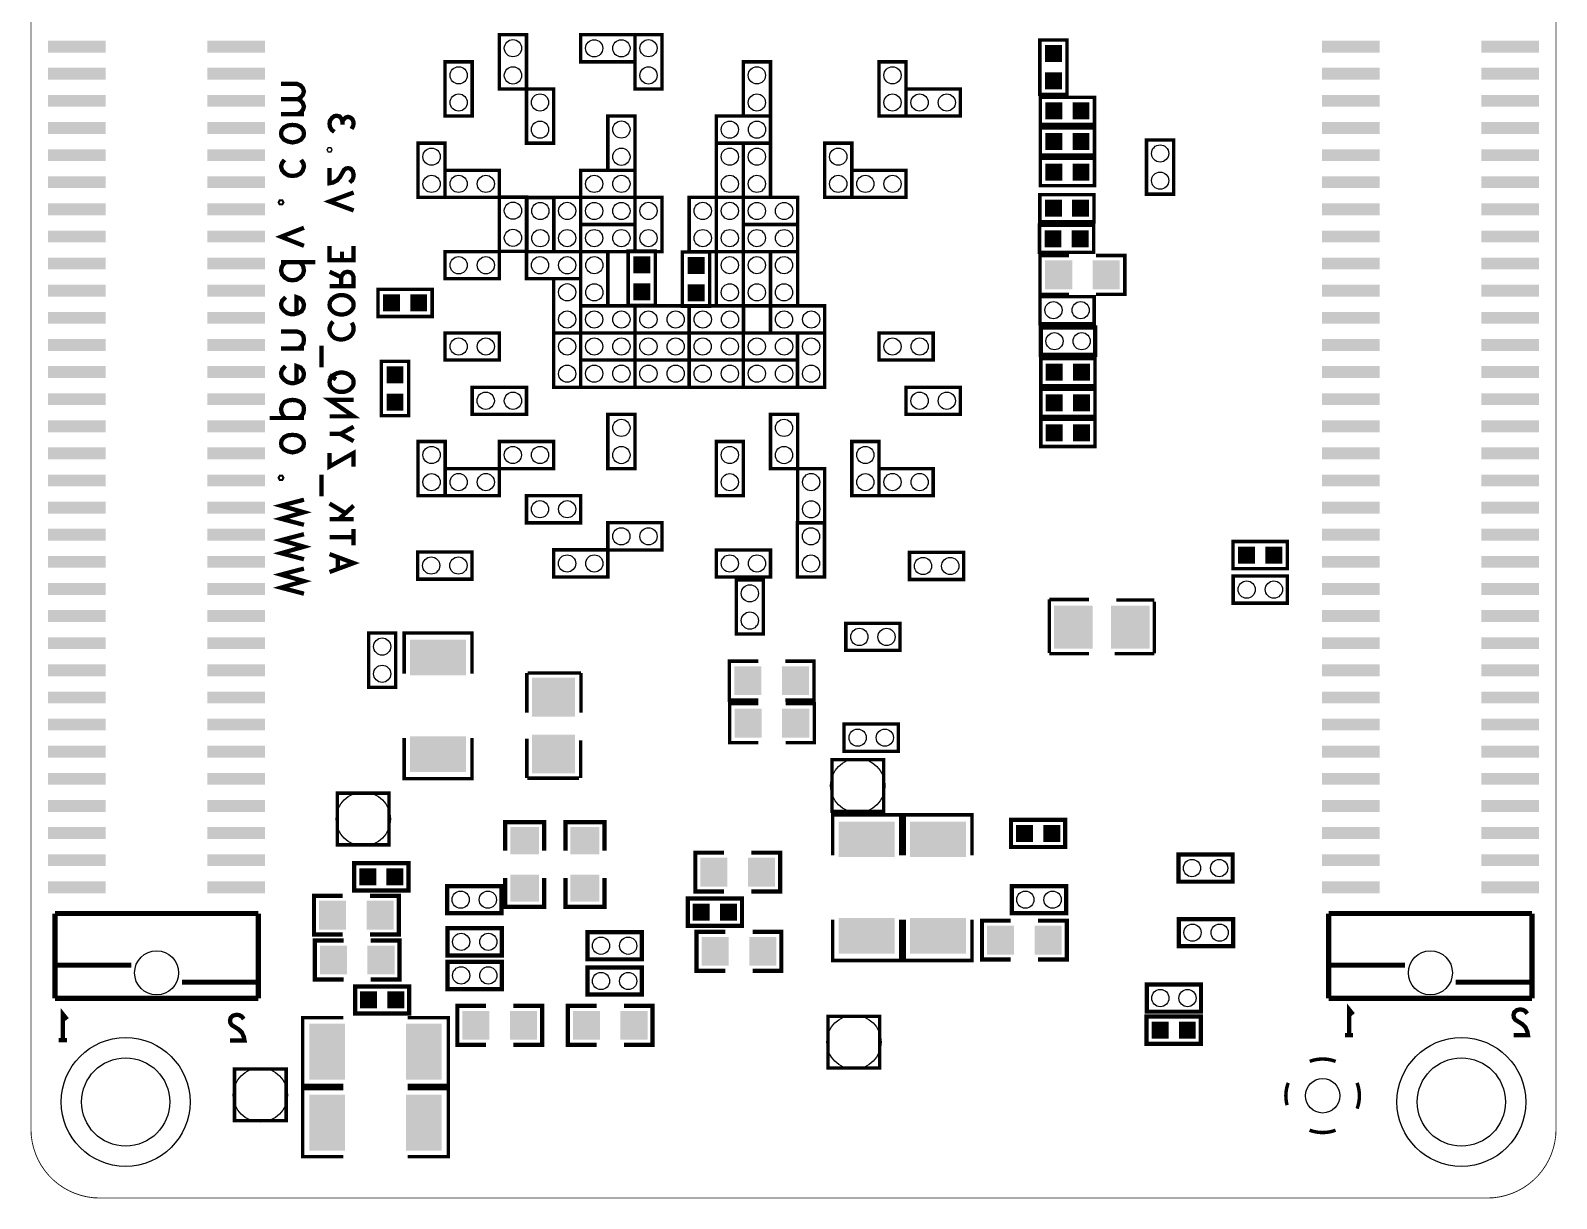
# Model space of a CAD drawing. Extents: x 0 to 1.77, y 0.1 to 2.36.
# Drawn here: x -0.001 to 1.772, y 0.098 to 1.455 of the extents above; entities that cross this region are included whole.
import ezdxf

# ---------------------------------------------------------------- set-up
doc = ezdxf.new("R2010")
doc.units = 0
doc.layers.get('0').update_dxf_attribs({"linetype": 'CONTINUOUS'})
doc.layers.add('ASSY_BOT_ART', color=6, linetype='CONTINUOUS')
doc.layers.add('ZYNQ_CORE_2V3_0', color=7, linetype='CONTINUOUS')

# ---------------------------------------------------------------- blocks, each defined once
blk = doc.blocks.new('ROUND_11')
blk.add_circle((0, 0), 0.0315)
blk = doc.blocks.new('ROUND_8')
blk.add_circle((0, 0), 0.0748)
blk = doc.blocks.new('ROUND_2')
blk.add_circle((0, 0), 0.01)
blk = doc.blocks.new('RECTANGLE_24')
blk.add_solid([(0.033465, 0.00689), (0.033465, -0.00689), (-0.033465, 0.00689), (-0.033465, -0.00689)])
blk = doc.blocks.new('SQUARE_9')
blk.add_solid([(0.00985, 0.00985), (0.00985, -0.00985), (-0.00985, 0.00985), (-0.00985, -0.00985)])
blk = doc.blocks.new('RECTANGLE_23')
blk.add_solid([(0.0225, 0.025), (0.0225, -0.025), (-0.0225, 0.025), (-0.0225, -0.025)])
blk = doc.blocks.new('ROUND_5')
blk.add_circle((0, 0), 0.0256)
blk = doc.blocks.new('RECTANGLE_12')
blk.add_solid([(0.025, 0.0225), (0.025, -0.0225), (-0.025, 0.0225), (-0.025, -0.0225)])
blk = doc.blocks.new('RECTANGLE_4')
blk.add_solid([(0.01575, 0.01675), (0.01575, -0.01675), (-0.01575, 0.01675), (-0.01575, -0.01675)])
blk = doc.blocks.new('RECTANGLE_16')
blk.add_solid([(0.01675, 0.01575), (0.01675, -0.01575), (-0.01675, 0.01575), (-0.01675, -0.01575)])
blk = doc.blocks.new('RECTANGLE_6')
blk.add_solid([(0.02065, 0.0325), (0.02065, -0.0325), (-0.02065, 0.0325), (-0.02065, -0.0325)])
blk = doc.blocks.new('ROUND_3')
blk.add_circle((0, 0), 0.02)
blk = doc.blocks.new('RECTANGLE_14')
blk.add_solid([(0.0325, 0.02065), (0.0325, -0.02065), (-0.0325, 0.02065), (-0.0325, -0.02065)])
blk = doc.blocks.new('ROUND_96')
blk.add_circle((0, 0), 0.0512)

msp = doc.modelspace()

# ---------------------------------------------------------------- linework, layer by layer
at = {"layer": 'ASSY_BOT_ART'}
for points, const_width in [([(1.77165, 0.17842), (1.77165, 2.2822)], 0.001), ([(0, 2.22), (0, 0.17842)], 0.001), ([(0.5756, 1.44974), (0.5756, 1.38674), (0.5441, 1.38674), (0.5441, 1.44974), (0.5756, 1.44974)], 0.004), ([(0.6386, 1.44974), (0.7016, 1.44974), (0.7016, 1.41824), (0.6386, 1.41824), (0.6386, 1.44974)], 0.004), ([(0.7016, 1.38674), (0.7016, 1.44974), (0.7331, 1.44974), (0.7331, 1.38674), (0.7016, 1.38674)], 0.004), ([(1.20359, 1.4435), (1.20359, 1.3805), (1.172, 1.3805), (1.172, 1.4435), (1.20359, 1.4435)], 0.004), ([(0.4811, 1.35524), (0.4811, 1.41824), (0.5126, 1.41824), (0.5126, 1.35524), (0.4811, 1.35524)], 0.004), ([(0.8276, 1.35524), (0.8276, 1.41824), (0.8591, 1.41824), (0.8591, 1.35524), (0.8276, 1.35524)], 0.004), ([(1.0166, 1.41824), (1.0166, 1.35524), (0.9851, 1.35524), (0.9851, 1.41824), (1.0166, 1.41824)], 0.004), ([(0.30983, 1.375), (0.31317, 1.37675), (0.31583, 1.37967), (0.31717, 1.38375), (0.31583, 1.38783), (0.31317, 1.39075), (0.30917, 1.3925), (0.2905, 1.3925)], 0.005), ([(0.5756, 1.32374), (0.5756, 1.38674), (0.6071, 1.38674), (0.6071, 1.32374), (0.5756, 1.32374)], 0.004), ([(1.0796, 1.35524), (1.0166, 1.35524), (1.0166, 1.38674), (1.0796, 1.38674), (1.0796, 1.35524)], 0.004), ([(0.30983, 1.3575), (0.31317, 1.35925), (0.31583, 1.36217), (0.31717, 1.36625), (0.31583, 1.37033), (0.31317, 1.37325), (0.30983, 1.375), (0.2905, 1.375)], 0.005), ([(1.2355, 1.34541), (1.1725, 1.34541), (1.1725, 1.377), (1.2355, 1.377), (1.2355, 1.34541)], 0.004), ([(0.2905, 1.3575), (0.31717, 1.3575)], 0.005), ([(0.2905, 1.335), (0.29117, 1.3315), (0.29383, 1.328), (0.2985, 1.32567), (0.30383, 1.3245), (0.30917, 1.32567), (0.31383, 1.328), (0.3165, 1.3315), (0.31717, 1.335), (0.3165, 1.3385), (0.31383, 1.342), (0.30917, 1.34433), (0.30383, 1.34492), (0.2985, 1.34433), (0.29383, 1.342), (0.29117, 1.3385), (0.2905, 1.335)], 0.005), ([(0.35247, 1.33683), (0.3492, 1.33933), (0.34734, 1.34267), (0.34687, 1.34642), (0.34734, 1.34975), (0.34967, 1.35308), (0.35247, 1.35517), (0.35527, 1.35558), (0.35854, 1.35475), (0.36087, 1.35183), (0.3618, 1.34892), (0.3618, 1.34517)], 0.005), ([(0.3618, 1.34892), (0.3632, 1.35142), (0.36554, 1.3535), (0.36834, 1.35433), (0.37114, 1.3535), (0.37347, 1.35142), (0.37487, 1.34767), (0.3744, 1.34392), (0.37254, 1.34017)], 0.005), ([(0.6701, 1.29224), (0.6701, 1.35524), (0.7016, 1.35524), (0.7016, 1.29224), (0.6701, 1.29224)], 0.004), ([(0.8591, 1.32374), (0.7961, 1.32374), (0.7961, 1.35524), (0.8591, 1.35524), (0.8591, 1.32374)], 0.004), ([(1.2355, 1.30991), (1.1725, 1.30991), (1.1725, 1.3415), (1.2355, 1.3415), (1.2355, 1.30991)], 0.004), ([(1.3275, 1.3275), (1.3275, 1.2645), (1.29591, 1.2645), (1.29591, 1.3275), (1.3275, 1.3275)], 0.004), ([(0.34594, 1.316), (0.3464, 1.31517), (0.34734, 1.31517), (0.3478, 1.316), (0.34734, 1.31683), (0.3464, 1.31683), (0.34594, 1.316)], 0.005), ([(0.4496, 1.26074), (0.4496, 1.32374), (0.4811, 1.32374), (0.4811, 1.26074), (0.4496, 1.26074)], 0.004), ([(0.7961, 1.26074), (0.7961, 1.32374), (0.8276, 1.32374), (0.8276, 1.26074), (0.7961, 1.26074)], 0.004), ([(0.8591, 1.32374), (0.8591, 1.26074), (0.8276, 1.26074), (0.8276, 1.32374), (0.8591, 1.32374)], 0.004), ([(0.9536, 1.32374), (0.9536, 1.26074), (0.9221, 1.26074), (0.9221, 1.32374), (0.9536, 1.32374)], 0.004), ([(0.31383, 1.30433), (0.3165, 1.30025), (0.31717, 1.29675), (0.31583, 1.29208), (0.31317, 1.28858), (0.3085, 1.28625), (0.30383, 1.28567), (0.29917, 1.28625), (0.29517, 1.28858), (0.29183, 1.29208), (0.2905, 1.29675), (0.29183, 1.30083), (0.2945, 1.30433)], 0.005), ([(0.3702, 1.27808), (0.373, 1.28058), (0.3744, 1.2835), (0.37487, 1.28683), (0.37394, 1.291), (0.3716, 1.29392), (0.3688, 1.29475), (0.366, 1.29433), (0.36367, 1.29267), (0.359, 1.28433), (0.35574, 1.28058), (0.35107, 1.27808), (0.34687, 1.27725), (0.34687, 1.29475)], 0.005), ([(0.4811, 1.29224), (0.5441, 1.29224), (0.5441, 1.26074), (0.4811, 1.26074), (0.4811, 1.29224)], 0.004), ([(0.6386, 1.29224), (0.7016, 1.29224), (0.7016, 1.26074), (0.6386, 1.26074), (0.6386, 1.29224)], 0.004), ([(1.0166, 1.26074), (0.9536, 1.26074), (0.9536, 1.29224), (1.0166, 1.29224), (1.0166, 1.26074)], 0.004), ([(1.2355, 1.27441), (1.1725, 1.27441), (1.1725, 1.306), (1.2355, 1.306), (1.2355, 1.27441)], 0.004), ([(0.28917, 1.255), (0.28983, 1.25383), (0.29117, 1.25383), (0.29183, 1.255), (0.29117, 1.25617), (0.28983, 1.25617), (0.28917, 1.255)], 0.005), ([(0.37487, 1.24558), (0.34687, 1.256), (0.37487, 1.26642)], 0.005), ([(0.5442, 1.19804), (0.5442, 1.26104), (0.5757, 1.26104), (0.5757, 1.19804), (0.5442, 1.19804)], 0.004), ([(0.6075, 1.26064), (0.6075, 1.19764), (0.576, 1.19764), (0.576, 1.26064), (0.6075, 1.26064)], 0.004), ([(0.6386, 1.26074), (0.6386, 1.19774), (0.6071, 1.19774), (0.6071, 1.26074), (0.6386, 1.26074)], 0.004), ([(0.6386, 1.26074), (0.7016, 1.26074), (0.7016, 1.22924), (0.6386, 1.22924), (0.6386, 1.26074)], 0.004), ([(0.7331, 1.26074), (0.7331, 1.19774), (0.7016, 1.19774), (0.7016, 1.26074), (0.7331, 1.26074)], 0.004), ([(0.7646, 1.19774), (0.7646, 1.26074), (0.7961, 1.26074), (0.7961, 1.19774), (0.7646, 1.19774)], 0.004), ([(0.8276, 1.26074), (0.8276, 1.19774), (0.7961, 1.19774), (0.7961, 1.26074), (0.8276, 1.26074)], 0.004), ([(0.8906, 1.22924), (0.8276, 1.22924), (0.8276, 1.26074), (0.8906, 1.26074), (0.8906, 1.22924)], 0.004), ([(1.172, 1.264), (1.235, 1.264), (1.235, 1.23241), (1.172, 1.23241), (1.172, 1.264)], 0.004), ([(0.31717, 1.2045), (0.2905, 1.215), (0.31717, 1.2255)], 0.005), ([(0.6386, 1.22924), (0.7016, 1.22924), (0.7016, 1.19774), (0.6386, 1.19774), (0.6386, 1.22924)], 0.004), ([(0.8906, 1.19774), (0.8276, 1.19774), (0.8276, 1.22924), (0.8906, 1.22924), (0.8906, 1.19774)], 0.004), ([(1.1716, 1.22854), (1.2346, 1.22854), (1.2346, 1.19694), (1.1716, 1.19694), (1.1716, 1.22854)], 0.004), ([(0.34687, 1.20433), (0.34687, 1.18767), (0.37487, 1.18767), (0.37487, 1.20433)], 0.005), ([(0.2965, 1.1855), (0.29317, 1.18317), (0.29117, 1.17967), (0.2905, 1.17558), (0.29183, 1.17092), (0.29517, 1.16742), (0.29917, 1.16508), (0.30383, 1.1645), (0.3085, 1.16508), (0.3125, 1.16742), (0.31583, 1.17092), (0.31717, 1.17558), (0.3165, 1.17967), (0.31517, 1.18258), (0.3125, 1.1855)], 0.005), ([(0.3305, 1.1855), (0.2905, 1.1855)], 0.005), ([(0.36134, 1.19767), (0.36134, 1.18767)], 0.005), ([(0.4811, 1.19774), (0.5441, 1.19774), (0.5441, 1.16624), (0.4811, 1.16624), (0.4811, 1.19774)], 0.004), ([(0.5756, 1.19774), (0.6386, 1.19774), (0.6386, 1.16624), (0.5756, 1.16624), (0.5756, 1.19774)], 0.004), ([(0.6701, 1.19774), (0.6701, 1.13474), (0.6386, 1.13474), (0.6386, 1.19774), (0.6701, 1.19774)], 0.004), ([(0.6938, 1.13524), (0.6938, 1.19824), (0.7254, 1.19824), (0.7254, 1.13524), (0.6938, 1.13524)], 0.004), ([(0.7884, 1.19724), (0.7884, 1.13424), (0.7568, 1.13424), (0.7568, 1.19724), (0.7884, 1.19724)], 0.004), ([(0.8276, 1.19774), (0.8276, 1.13474), (0.7961, 1.13474), (0.7961, 1.19774), (0.8276, 1.19774)], 0.004), ([(0.8591, 1.19774), (0.8591, 1.13474), (0.8276, 1.13474), (0.8276, 1.19774), (0.8591, 1.19774)], 0.004), ([(0.8591, 1.13474), (0.8591, 1.19774), (0.8906, 1.19774), (0.8906, 1.13474), (0.8591, 1.13474)], 0.004), ([(1.2058, 1.1933), (1.1723, 1.1933), (1.1723, 1.14811), (1.2058, 1.14811)], 0.004), ([(1.2373, 1.1933), (1.2707, 1.1933), (1.2707, 1.14811), (1.2373, 1.14811)], 0.004), ([(0.34687, 1.15767), (0.37487, 1.15767), (0.37487, 1.16808), (0.37347, 1.17142), (0.3716, 1.1735), (0.36787, 1.17433), (0.36414, 1.1735), (0.3618, 1.171), (0.3604, 1.16808), (0.3604, 1.15767)], 0.005), ([(0.3604, 1.16808), (0.34687, 1.17433)], 0.005), ([(0.4661, 1.12244), (0.4031, 1.12244), (0.4031, 1.15404), (0.4661, 1.15404), (0.4661, 1.12244)], 0.004), ([(0.6386, 1.16624), (0.6386, 1.10324), (0.6071, 1.10324), (0.6071, 1.16624), (0.6386, 1.16624)], 0.004), ([(0.3085, 1.12625), (0.3085, 1.14492), (0.31317, 1.14317), (0.31583, 1.14025), (0.31717, 1.13617), (0.3165, 1.13208), (0.3145, 1.12858), (0.30983, 1.12625), (0.30583, 1.12508), (0.30183, 1.12508), (0.29783, 1.12625), (0.29383, 1.12917), (0.29117, 1.13267), (0.2905, 1.13675), (0.29183, 1.14083), (0.29583, 1.14492)], 0.005), ([(0.34687, 1.136), (0.34734, 1.13267), (0.3492, 1.12975), (0.352, 1.12725), (0.35527, 1.12558), (0.359, 1.12475), (0.36274, 1.12475), (0.36647, 1.12558), (0.36974, 1.12725), (0.37254, 1.12975), (0.3744, 1.13267), (0.37487, 1.136), (0.3744, 1.13933), (0.37254, 1.14225), (0.36974, 1.14475), (0.36647, 1.14642), (0.36274, 1.14725), (0.359, 1.14725), (0.35527, 1.14642), (0.352, 1.14475), (0.3492, 1.14225), (0.34734, 1.13933), (0.34687, 1.136)], 0.005), ([(0.7016, 1.10324), (0.6386, 1.10324), (0.6386, 1.13474), (0.7016, 1.13474), (0.7016, 1.10324)], 0.004), ([(0.7646, 1.10324), (0.7016, 1.10324), (0.7016, 1.13474), (0.7646, 1.13474), (0.7646, 1.10324)], 0.004), ([(0.8277, 1.10315), (0.7647, 1.10315), (0.7647, 1.13474), (0.8277, 1.13474), (0.8277, 1.10315)], 0.004), ([(0.9221, 1.10324), (0.8591, 1.10324), (0.8591, 1.13474), (0.9221, 1.13474), (0.9221, 1.10324)], 0.004), ([(1.1721, 1.14554), (1.2351, 1.14554), (1.2351, 1.11394), (1.1721, 1.11394), (1.1721, 1.14554)], 0.004), ([(0.37254, 1.11517), (0.37394, 1.11267), (0.37487, 1.10975), (0.37487, 1.10642), (0.37347, 1.10267), (0.37114, 1.09975), (0.36834, 1.09767), (0.36367, 1.096), (0.35947, 1.09558), (0.35527, 1.09642), (0.35247, 1.09767), (0.34967, 1.10017), (0.3478, 1.10308), (0.34687, 1.106), (0.34687, 1.10892), (0.3478, 1.11183), (0.3492, 1.11433), (0.35107, 1.11642)], 0.005), ([(0.3105, 1.08508), (0.31383, 1.08742), (0.3165, 1.09092), (0.31717, 1.09558), (0.3165, 1.09967), (0.31383, 1.10317), (0.30917, 1.10492), (0.2905, 1.10492)], 0.005), ([(0.5441, 1.07174), (0.4811, 1.07174), (0.4811, 1.10324), (0.5441, 1.10324), (0.5441, 1.07174)], 0.004), ([(0.6071, 1.04024), (0.6071, 1.10324), (0.6386, 1.10324), (0.6386, 1.04024), (0.6071, 1.04024)], 0.004), ([(0.6386, 1.10324), (0.7016, 1.10324), (0.7016, 1.07174), (0.6386, 1.07174), (0.6386, 1.10324)], 0.004), ([(0.7016, 1.10324), (0.7646, 1.10324), (0.7646, 1.07174), (0.7016, 1.07174), (0.7016, 1.10324)], 0.004), ([(0.7646, 1.10324), (0.8276, 1.10324), (0.8276, 1.07174), (0.7646, 1.07174), (0.7646, 1.10324)], 0.004), ([(0.8906, 1.07174), (0.8276, 1.07174), (0.8276, 1.10324), (0.8906, 1.10324), (0.8906, 1.07174)], 0.004), ([(0.9221, 1.10324), (0.9221, 1.04024), (0.8905, 1.04024), (0.8905, 1.10324), (0.9221, 1.10324)], 0.004), ([(0.9851, 1.10324), (1.0481, 1.10324), (1.0481, 1.07174), (0.9851, 1.07174), (0.9851, 1.10324)], 0.004), ([(1.1733, 1.1095), (1.2363, 1.1095), (1.2363, 1.0779), (1.1733, 1.0779), (1.1733, 1.1095)], 0.005), ([(0.2905, 1.08508), (0.31717, 1.08508)], 0.005), ([(0.33754, 1.0635), (0.33754, 1.0885)], 0.005), ([(0.3085, 1.04625), (0.3085, 1.06492), (0.31317, 1.06317), (0.31583, 1.06025), (0.31717, 1.05617), (0.3165, 1.05208), (0.3145, 1.04858), (0.30983, 1.04625), (0.30583, 1.04508), (0.30183, 1.04508), (0.29783, 1.04625), (0.29383, 1.04917), (0.29117, 1.05267), (0.2905, 1.05675), (0.29183, 1.06083), (0.29583, 1.06492)], 0.005), ([(0.4387, 1.07026), (0.4387, 1.00726), (0.4071, 1.00726), (0.4071, 1.07026), (0.4387, 1.07026)], 0.004), ([(0.7016, 1.04024), (0.6386, 1.04024), (0.6386, 1.07174), (0.7016, 1.07174), (0.7016, 1.04024)], 0.004), ([(0.7646, 1.04024), (0.7016, 1.04024), (0.7016, 1.07174), (0.7646, 1.07174), (0.7646, 1.04024)], 0.004), ([(0.8276, 1.04024), (0.7646, 1.04024), (0.7646, 1.07174), (0.8276, 1.07174), (0.8276, 1.04024)], 0.004), ([(0.8906, 1.04024), (0.8276, 1.04024), (0.8276, 1.07174), (0.8906, 1.07174), (0.8906, 1.04024)], 0.004), ([(1.1731, 1.07354), (1.2361, 1.07354), (1.2361, 1.04194), (1.1731, 1.04194), (1.1731, 1.07354)], 0.004), ([(0.34687, 1.046), (0.34734, 1.04267), (0.3492, 1.03975), (0.352, 1.03725), (0.35527, 1.03558), (0.359, 1.03475), (0.36274, 1.03475), (0.36647, 1.03558), (0.36974, 1.03725), (0.37254, 1.03975), (0.3744, 1.04267), (0.37487, 1.046), (0.3744, 1.04933), (0.37254, 1.05225), (0.36974, 1.05475), (0.36647, 1.05642), (0.36274, 1.05725), (0.359, 1.05725), (0.35527, 1.05642), (0.352, 1.05475), (0.3492, 1.05225), (0.34734, 1.04933), (0.34687, 1.046)], 0.005), ([(0.35434, 1.04933), (0.34687, 1.05433)], 0.005), ([(0.5126, 1.04024), (0.5756, 1.04024), (0.5756, 1.00874), (0.5126, 1.00874), (0.5126, 1.04024)], 0.004), ([(1.0796, 1.00874), (1.0166, 1.00874), (1.0166, 1.04024), (1.0796, 1.04024), (1.0796, 1.00874)], 0.004), ([(1.2361, 1.00644), (1.1731, 1.00644), (1.1731, 1.03804), (1.2361, 1.03804), (1.2361, 1.00644)], 0.004), ([(0.31117, 1.0045), (0.3145, 1.00742), (0.3165, 1.01033), (0.31717, 1.015), (0.3165, 1.01908), (0.31317, 1.02317), (0.3085, 1.02492), (0.30383, 1.0255), (0.29917, 1.02492), (0.2945, 1.02317), (0.29183, 1.01967), (0.2905, 1.015), (0.29117, 1.01092), (0.29317, 1.00683), (0.29583, 1.0045)], 0.005), ([(0.34687, 1.00642), (0.37487, 1.00642), (0.34687, 1.02558), (0.37487, 1.02558)], 0.005), ([(0.6702, 0.94574), (0.6702, 1.00874), (0.7017, 1.00874), (0.7017, 0.94574), (0.6702, 0.94574)], 0.004), ([(0.8906, 1.00874), (0.8906, 0.94574), (0.8591, 0.94574), (0.8591, 1.00874), (0.8906, 1.00874)], 0.004), ([(0.27717, 1.0045), (0.31717, 1.0045)], 0.005), ([(0.37487, 0.99433), (0.35947, 0.986)], 0.005), ([(1.1731, 1.00304), (1.2361, 1.00304), (1.2361, 0.97144), (1.1731, 0.97144), (1.1731, 1.00304)], 0.004), ([(0.2905, 0.975), (0.29117, 0.9715), (0.29383, 0.968), (0.2985, 0.96567), (0.30383, 0.9645), (0.30917, 0.96567), (0.31383, 0.968), (0.3165, 0.9715), (0.31717, 0.975), (0.3165, 0.9785), (0.31383, 0.982), (0.30917, 0.98433), (0.30383, 0.98492), (0.2985, 0.98433), (0.29383, 0.982), (0.29117, 0.9785), (0.2905, 0.975)], 0.005), ([(0.34687, 0.986), (0.35947, 0.986), (0.37487, 0.97767)], 0.005), ([(0.4497, 0.91424), (0.4497, 0.97724), (0.4812, 0.97724), (0.4812, 0.91424), (0.4497, 0.91424)], 0.004), ([(0.6071, 0.94574), (0.5441, 0.94574), (0.5441, 0.97724), (0.6071, 0.97724), (0.6071, 0.94574)], 0.004), ([(0.7961, 0.91424), (0.7961, 0.97724), (0.8276, 0.97724), (0.8276, 0.91424), (0.7961, 0.91424)], 0.004), ([(0.9851, 0.97724), (0.9851, 0.91424), (0.9536, 0.91424), (0.9536, 0.97724), (0.9851, 0.97724)], 0.004), ([(0.37487, 0.94808), (0.37487, 0.96392), (0.34687, 0.94808), (0.34687, 0.96392)], 0.005), ([(0.33754, 0.9135), (0.33754, 0.9385)], 0.005), ([(0.4811, 0.94574), (0.5441, 0.94574), (0.5441, 0.91424), (0.4811, 0.91424), (0.4811, 0.94574)], 0.004), ([(0.8906, 0.88274), (0.8906, 0.94574), (0.9221, 0.94574), (0.9221, 0.88274), (0.8906, 0.88274)], 0.004), ([(1.0481, 0.91424), (0.9851, 0.91424), (0.9851, 0.94574), (1.0481, 0.94574), (1.0481, 0.91424)], 0.004), ([(0.28917, 0.935), (0.28983, 0.93383), (0.29117, 0.93383), (0.29183, 0.935), (0.29117, 0.93617), (0.28983, 0.93617), (0.28917, 0.935)], 0.005), ([(0.31717, 0.88042), (0.2905, 0.88742), (0.31717, 0.895), (0.2905, 0.90258), (0.31717, 0.90958)], 0.005), ([(0.34687, 0.90517), (0.36554, 0.89392)], 0.005), ([(0.37487, 0.90267), (0.3576, 0.88683)], 0.005), ([(0.5756, 0.91424), (0.6386, 0.91424), (0.6386, 0.88274), (0.5756, 0.88274), (0.5756, 0.91424)], 0.004), ([(0.34687, 0.88683), (0.37487, 0.88683)], 0.005), ([(0.31717, 0.84042), (0.2905, 0.84742), (0.31717, 0.855), (0.2905, 0.86258), (0.31717, 0.86958)], 0.005), ([(0.37487, 0.85642), (0.37487, 0.87558)], 0.005), ([(0.6701, 0.88284), (0.7331, 0.88284), (0.7331, 0.85125), (0.6701, 0.85125), (0.6701, 0.88284)], 0.004), ([(0.9219, 0.88274), (0.9219, 0.81974), (0.8904, 0.81974), (0.8904, 0.88274), (0.9219, 0.88274)], 0.004), ([(0.37487, 0.866), (0.34687, 0.866)], 0.005), ([(0.44926, 0.8489), (0.51226, 0.8489), (0.51226, 0.8173), (0.44926, 0.8173), (0.44926, 0.8489)], 0.004), ([(0.6701, 0.81974), (0.6071, 0.81974), (0.6071, 0.85134), (0.6701, 0.85134), (0.6701, 0.81974)], 0.004), ([(0.7961, 0.85124), (0.8591, 0.85124), (0.8591, 0.81974), (0.7961, 0.81974), (0.7961, 0.85124)], 0.004), ([(1.3965, 0.86101), (1.4595, 0.86101), (1.4595, 0.82941), (1.3965, 0.82941), (1.3965, 0.86101)], 0.004), ([(0.34687, 0.82558), (0.37487, 0.836), (0.34687, 0.84642)], 0.005), ([(0.35667, 0.84267), (0.35667, 0.82933)], 0.005), ([(1.0206, 0.84834), (1.0836, 0.84834), (1.0836, 0.81684), (1.0206, 0.81684), (1.0206, 0.84834)], 0.004), ([(0.31717, 0.80042), (0.2905, 0.80742), (0.31717, 0.815), (0.2905, 0.82258), (0.31717, 0.82958)], 0.005), ([(0.85086, 0.8165), (0.85086, 0.7535), (0.81936, 0.7535), (0.81936, 0.8165), (0.85086, 0.8165)], 0.004), ([(1.3966, 0.821), (1.4596, 0.821), (1.4596, 0.7894), (1.3966, 0.7894), (1.3966, 0.821)], 0.004), ([(1.229, 0.7937), (1.183, 0.7937)], 0.004), ([(1.183, 0.7937), (1.183, 0.7317)], 0.004), ([(1.261, 0.7932), (1.305, 0.7932)], 0.004), ([(1.305, 0.7912), (1.305, 0.7312)], 0.004), ([(0.9466, 0.766), (1.0096, 0.766), (1.0096, 0.7345), (0.9466, 0.7345), (0.9466, 0.766)], 0.004), ([(0.4238, 0.7547), (0.4238, 0.6917), (0.3922, 0.6917), (0.3922, 0.7547), (0.4238, 0.7547)], 0.004), ([(0.5124, 0.70761), (0.5124, 0.7548), (0.4336, 0.7548), (0.4336, 0.70761)], 0.004), ([(1.183, 0.7307), (1.229, 0.7307)], 0.004), ([(1.305, 0.7307), (1.259, 0.7307)], 0.004), ([(0.576, 0.7082), (0.576, 0.6622)], 0.004), ([(0.639, 0.7082), (0.577, 0.7082)], 0.004), ([(0.639, 0.6622), (0.639, 0.7082)], 0.004), ([(0.8448, 0.6767), (0.8113, 0.6767), (0.8113, 0.722), (0.8448, 0.722)], 0.004), ([(0.8763, 0.6767), (0.9097, 0.6767), (0.9097, 0.722), (0.8763, 0.722)], 0.004), ([(0.845, 0.6274), (0.81159, 0.6274), (0.81159, 0.6726), (0.845, 0.6726)], 0.004), ([(0.87659, 0.6274), (0.91, 0.6274), (0.91, 0.6726), (0.87659, 0.6726)], 0.004), ([(0.9446, 0.649), (1.0076, 0.649), (1.0076, 0.6174), (0.9446, 0.6174), (0.9446, 0.649)], 0.004), ([(0.5124, 0.6328), (0.5124, 0.58561), (0.4336, 0.58561), (0.4336, 0.6328)], 0.004), ([(0.576, 0.5862), (0.576, 0.6322)], 0.004), ([(0.6385, 0.6302), (0.6385, 0.5862)], 0.004), ([(0.9305, 0.5475), (0.9305, 0.6075), (0.9905, 0.6075), (0.9905, 0.5475), (0.9305, 0.5475)], 0.004), ([(0.6365, 0.5862), (0.5765, 0.5862)], 0.004), ([(0.356, 0.5087), (0.356, 0.5687), (0.416, 0.5687), (0.416, 0.5087), (0.356, 0.5087)], 0.004), ([(0.5961, 0.5018), (0.5961, 0.5352), (0.5509, 0.5352), (0.5509, 0.5018)], 0.005), ([(0.6661, 0.5018), (0.6661, 0.5352), (0.6209, 0.5352), (0.6209, 0.5018)], 0.005), ([(1.0102, 0.4964), (1.0102, 0.5436), (0.93139, 0.5436), (0.93139, 0.4964)], 0.004), ([(1.0932, 0.4964), (1.0932, 0.5436), (1.01439, 0.5436), (1.01439, 0.4964)], 0.004), ([(1.1385, 0.5378), (1.2015, 0.5378), (1.2015, 0.5062), (1.1385, 0.5062), (1.1385, 0.5378)], 0.005), ([(0.8052, 0.4996), (0.7718, 0.4996), (0.7718, 0.4544), (0.8052, 0.4544)], 0.005), ([(0.8368, 0.4996), (0.8702, 0.4996), (0.8702, 0.4544), (0.8368, 0.4544)], 0.005), ([(1.333, 0.4975), (1.396, 0.4975), (1.396, 0.4659), (1.333, 0.4659), (1.333, 0.4975)], 0.005), ([(0.3755, 0.4873), (0.4385, 0.4873), (0.4385, 0.4557), (0.3755, 0.4557), (0.3755, 0.4873)], 0.005), ([(0.4835, 0.4608), (0.5465, 0.4608), (0.5465, 0.4292), (0.4835, 0.4292), (0.4835, 0.4608)], 0.005), ([(0.5961, 0.4702), (0.5961, 0.4368), (0.5509, 0.4368), (0.5509, 0.4702)], 0.005), ([(0.6661, 0.4702), (0.6661, 0.4368), (0.6209, 0.4368), (0.6209, 0.4702)], 0.005), ([(1.2025, 0.4292), (1.1395, 0.4292), (1.1395, 0.4608), (1.2025, 0.4608), (1.2025, 0.4292)], 0.005), ([(0.3622, 0.4044), (0.3288, 0.4044), (0.3288, 0.4496), (0.3622, 0.4496)], 0.005), ([(0.3938, 0.4044), (0.4272, 0.4044), (0.4272, 0.4496), (0.3938, 0.4496)], 0.005), ([(0.826, 0.4147), (0.763, 0.4147), (0.763, 0.4463), (0.826, 0.4463), (0.826, 0.4147)], 0.005), ([(0.02787, 0.33049), (0.02787, 0.42892)], 0.006), ([(0.02787, 0.42892), (0.26409, 0.42892)], 0.006), ([(0.26409, 0.33049), (0.26409, 0.42892)], 0.006), ([(1.50756, 0.33049), (1.50756, 0.42892)], 0.006), ([(1.50756, 0.42892), (1.74378, 0.42892)], 0.006), ([(1.74378, 0.33049), (1.74378, 0.42892)], 0.006), ([(0.484, 0.4118), (0.547, 0.4118), (0.547, 0.3802), (0.484, 0.3802), (0.484, 0.4118)], 0.005), ([(0.7095, 0.3757), (0.6465, 0.3757), (0.6465, 0.4073), (0.7095, 0.4073), (0.7095, 0.3757)], 0.005), ([(0.8067, 0.4076), (0.7733, 0.4076), (0.7733, 0.3624), (0.8067, 0.3624)], 0.005), ([(0.8383, 0.4076), (0.8717, 0.4076), (0.8717, 0.3624), (0.8383, 0.3624)], 0.005), ([(1.0102, 0.4216), (1.0102, 0.3744), (0.93139, 0.3744), (0.93139, 0.4216)], 0.004), ([(1.0932, 0.4216), (1.0932, 0.3744), (1.01439, 0.3744), (1.01439, 0.4216)], 0.004), ([(1.1382, 0.3754), (1.1048, 0.3754), (1.1048, 0.4206), (1.1382, 0.4206)], 0.005), ([(1.1698, 0.3754), (1.2032, 0.3754), (1.2032, 0.4206), (1.1698, 0.4206)], 0.005), ([(1.3336, 0.4225), (1.3966, 0.4225), (1.3966, 0.3909), (1.3336, 0.3909), (1.3336, 0.4225)], 0.005), ([(0.3632, 0.3524), (0.3298, 0.3524), (0.3298, 0.3976), (0.3632, 0.3976)], 0.005), ([(0.3948, 0.3524), (0.4282, 0.3524), (0.4282, 0.3976), (0.3948, 0.3976)], 0.005), ([(0.484, 0.3728), (0.547, 0.3728), (0.547, 0.3412), (0.484, 0.3412), (0.484, 0.3728)], 0.005), ([(0.02787, 0.36888), (0.11645, 0.36888)], 0.006), ([(0.7095, 0.3347), (0.6465, 0.3347), (0.6465, 0.3663), (0.7095, 0.3663), (0.7095, 0.3347)], 0.005), ([(1.50756, 0.36888), (1.59614, 0.36888)], 0.006), ([(0.17551, 0.34919), (0.26409, 0.34919)], 0.006), ([(0.3765, 0.3443), (0.4395, 0.3443), (0.4395, 0.3127), (0.3765, 0.3127), (0.3765, 0.3443)], 0.005), ([(1.2962, 0.3465), (1.3592, 0.3465), (1.3592, 0.3149), (1.2962, 0.3149), (1.2962, 0.3465)], 0.005), ([(1.6552, 0.34919), (1.74378, 0.34919)], 0.006), ([(0.02787, 0.33049), (0.26409, 0.33049)], 0.006), ([(0.5287, 0.3216), (0.4953, 0.3216), (0.4953, 0.2764), (0.5287, 0.2764)], 0.005), ([(0.5603, 0.3216), (0.5937, 0.3216), (0.5937, 0.2764), (0.5603, 0.2764)], 0.005), ([(0.6572, 0.2764), (0.6238, 0.2764), (0.6238, 0.3216), (0.6572, 0.3216)], 0.005), ([(0.6888, 0.2764), (0.7222, 0.2764), (0.7222, 0.3216), (0.6888, 0.3216)], 0.005), ([(1.50756, 0.33049), (1.74378, 0.33049)], 0.006), ([(1.53115, 0.28756), (1.53115, 0.31756), (1.53595, 0.31156)], 0.005), ([(1.73825, 0.31256), (1.73585, 0.31556), (1.73305, 0.31706), (1.72985, 0.31756), (1.72585, 0.31656), (1.72305, 0.31406), (1.72225, 0.31106), (1.72265, 0.30806), (1.72425, 0.30556), (1.73225, 0.30056), (1.73585, 0.29706), (1.73825, 0.29206), (1.73905, 0.28756), (1.72225, 0.28756)], 0.005), ([(0.03715, 0.28187), (0.03715, 0.31187), (0.04195, 0.30587)], 0.005), ([(0.24725, 0.30637), (0.24485, 0.30937), (0.24205, 0.31087), (0.23885, 0.31137), (0.23485, 0.31037), (0.23205, 0.30787), (0.23125, 0.30487), (0.23165, 0.30187), (0.23325, 0.29937), (0.24125, 0.29437), (0.24485, 0.29087), (0.24725, 0.28587), (0.24805, 0.28137), (0.23125, 0.28137)], 0.005), ([(0.3628, 0.3079), (0.31561, 0.3079), (0.31561, 0.2291), (0.3628, 0.2291)], 0.004), ([(0.43761, 0.3079), (0.4848, 0.3079), (0.4848, 0.2291), (0.43761, 0.2291)], 0.004), ([(0.926, 0.2495), (0.926, 0.3095), (0.986, 0.3095), (0.986, 0.2495), (0.926, 0.2495)], 0.004), ([(1.35901, 0.2777), (1.29601, 0.2777), (1.29601, 0.3093), (1.35901, 0.3093), (1.35901, 0.2777)], 0.005), ([(0.04195, 0.28187), (0.03235, 0.28187)], 0.005), ([(1.53595, 0.28756), (1.52635, 0.28756)], 0.005), ([(0.2365, 0.1882), (0.2365, 0.2482), (0.2965, 0.2482), (0.2965, 0.1882), (0.2365, 0.1882)], 0.004), ([(0.3628, 0.2254), (0.31561, 0.2254), (0.31561, 0.1466), (0.3628, 0.1466)], 0.004), ([(0.43761, 0.2254), (0.4848, 0.2254), (0.4848, 0.1466), (0.43761, 0.1466)], 0.004), ([(0.08, 0.09842), (1.69165, 0.09842)], 0.001)]:
    msp.add_lwpolyline(points, dxfattribs=dict(at, const_width=const_width))
for points, const_width in [([(1.5156, 0.25716, 0.181986), (1.4855, 0.2572)], 0.004), ([(1.4605, 0.2322, 0.155116), (1.45918, 0.20635)], 0.004), ([(1.54053, 0.20228, 0.1808182), (1.5405, 0.2322)], 0.004), ([(0, 0.17842, 0.4142136), (0.08, 0.09842)], 0.001), ([(1.48535, 0.17726, 0.1823108), (1.5155, 0.1772)], 0.004), ([(1.69165, 0.09842, 0.4142136), (1.77165, 0.17842)], 0.001)]:
    msp.add_lwpolyline(points, format="xyb", dxfattribs=dict(at, const_width=const_width))

# ---------------------------------------------------------------- block references
for name, p in [('RECTANGLE_24', (0.05346, 1.43585)), ('RECTANGLE_24', (0.2385, 1.43585)), ('ROUND_2', (0.5599, 1.43404)), ('ROUND_2', (0.6543, 1.43394)), ('ROUND_2', (0.6859, 1.43394)), ('ROUND_2', (0.7174, 1.43404)), ('SQUARE_9', (1.1878, 1.4278)), ('RECTANGLE_24', (1.53315, 1.43585)), ('RECTANGLE_24', (1.71819, 1.43585)), ('RECTANGLE_24', (0.05346, 1.40435)), ('RECTANGLE_24', (0.2385, 1.40435)), ('ROUND_2', (0.4969, 1.40254)), ('ROUND_2', (0.5599, 1.40244)), ('ROUND_2', (0.7174, 1.40244)), ('ROUND_2', (0.8433, 1.40254)), ('ROUND_2', (1.0008, 1.40254)), ('SQUARE_9', (1.1878, 1.3962)), ('RECTANGLE_24', (1.53315, 1.40435)), ('RECTANGLE_24', (1.71819, 1.40435)), ('RECTANGLE_24', (0.05346, 1.37285)), ('RECTANGLE_24', (0.2385, 1.37285)), ('ROUND_2', (0.4969, 1.37094)), ('ROUND_2', (0.5914, 1.37104)), ('ROUND_2', (0.8433, 1.37094)), ('ROUND_2', (1.0008, 1.37094)), ('ROUND_2', (1.0323, 1.37094)), ('ROUND_2', (1.0639, 1.37094)), ('SQUARE_9', (1.1882, 1.3612)), ('SQUARE_9', (1.2198, 1.3612)), ('RECTANGLE_24', (1.53315, 1.37285)), ('RECTANGLE_24', (1.71819, 1.37285)), ('RECTANGLE_24', (0.05346, 1.34136)), ('RECTANGLE_24', (0.2385, 1.34136)), ('ROUND_2', (0.5914, 1.33944)), ('ROUND_2', (0.6859, 1.33954)), ('ROUND_2', (0.8118, 1.33944)), ('ROUND_2', (0.8434, 1.33944)), ('RECTANGLE_24', (1.53315, 1.34136)), ('RECTANGLE_24', (1.71819, 1.34136)), ('SQUARE_9', (1.1882, 1.3257)), ('SQUARE_9', (1.2198, 1.3257)), ('RECTANGLE_24', (0.05346, 1.30986)), ('RECTANGLE_24', (0.2385, 1.30986)), ('ROUND_2', (0.4654, 1.30804)), ('ROUND_2', (0.6859, 1.30794)), ('ROUND_2', (0.8118, 1.30804)), ('ROUND_2', (0.8433, 1.30804)), ('ROUND_2', (0.9378, 1.30804)), ('ROUND_2', (1.3117, 1.3118)), ('RECTANGLE_24', (1.53315, 1.30986)), ('RECTANGLE_24', (1.71819, 1.30986)), ('SQUARE_9', (1.1882, 1.2902)), ('SQUARE_9', (1.2198, 1.2902)), ('RECTANGLE_24', (0.05346, 1.27837)), ('RECTANGLE_24', (0.2385, 1.27837)), ('ROUND_2', (0.4654, 1.27644)), ('ROUND_2', (0.4968, 1.27644)), ('ROUND_2', (0.5284, 1.27644)), ('ROUND_2', (0.6543, 1.27644)), ('ROUND_2', (0.6859, 1.27644)), ('ROUND_2', (0.8118, 1.27644)), ('ROUND_2', (0.8433, 1.27644)), ('ROUND_2', (0.9378, 1.27644)), ('ROUND_2', (0.9693, 1.27644)), ('ROUND_2', (1.0009, 1.27644)), ('ROUND_2', (1.3117, 1.2802)), ('RECTANGLE_24', (1.53315, 1.27837)), ('RECTANGLE_24', (1.71819, 1.27837)), ('RECTANGLE_24', (0.05346, 1.24687)), ('RECTANGLE_24', (0.2385, 1.24687)), ('ROUND_2', (0.5599, 1.24534)), ('ROUND_2', (0.5917, 1.24494)), ('ROUND_2', (0.6229, 1.24504)), ('ROUND_2', (0.6543, 1.24494)), ('ROUND_2', (0.6859, 1.24494)), ('ROUND_2', (0.7174, 1.24504)), ('ROUND_2', (0.7804, 1.24504)), ('ROUND_2', (0.8118, 1.24504)), ('ROUND_2', (0.8433, 1.24494)), ('ROUND_2', (0.8749, 1.24494)), ('SQUARE_9', (1.1877, 1.2482)), ('SQUARE_9', (1.2193, 1.2482)), ('RECTANGLE_24', (1.53315, 1.24687)), ('RECTANGLE_24', (1.71819, 1.24687)), ('ROUND_2', (0.5599, 1.21374)), ('ROUND_2', (0.5917, 1.21334)), ('ROUND_2', (0.6229, 1.21344)), ('ROUND_2', (0.6543, 1.21344)), ('ROUND_2', (0.6859, 1.21344)), ('ROUND_2', (0.7174, 1.21344)), ('ROUND_2', (0.7804, 1.21344)), ('ROUND_2', (0.8118, 1.21344)), ('ROUND_2', (0.8433, 1.21344)), ('ROUND_2', (0.8749, 1.21344)), ('RECTANGLE_24', (0.05346, 1.21537)), ('RECTANGLE_24', (0.2385, 1.21537)), ('SQUARE_9', (1.1873, 1.21274)), ('SQUARE_9', (1.2189, 1.21274)), ('RECTANGLE_24', (1.53315, 1.21537)), ('RECTANGLE_24', (1.71819, 1.21537)), ('RECTANGLE_24', (0.05346, 1.18388)), ('RECTANGLE_24', (0.2385, 1.18388)), ('ROUND_2', (0.4968, 1.18194)), ('ROUND_2', (0.5284, 1.18194)), ('ROUND_2', (0.5913, 1.18194)), ('ROUND_2', (0.6229, 1.18194)), ('ROUND_2', (0.6544, 1.18204)), ('SQUARE_9', (0.7096, 1.18254)), ('SQUARE_9', (0.7726, 1.18154)), ('ROUND_2', (0.8118, 1.18204)), ('ROUND_2', (0.8433, 1.18204)), ('ROUND_2', (0.8748, 1.18204)), ('RECTANGLE_24', (1.53315, 1.18388)), ('RECTANGLE_24', (1.71819, 1.18388)), ('RECTANGLE_4', (1.1939, 1.1707)), ('RECTANGLE_4', (1.2491, 1.1707)), ('RECTANGLE_24', (0.05346, 1.15238)), ('RECTANGLE_24', (0.2385, 1.15238)), ('ROUND_2', (0.6229, 1.15054)), ('ROUND_2', (0.6544, 1.15044)), ('SQUARE_9', (0.7096, 1.15094)), ('SQUARE_9', (0.7726, 1.14994)), ('ROUND_2', (0.8118, 1.15044)), ('ROUND_2', (0.8433, 1.15044)), ('ROUND_2', (0.8748, 1.15044)), ('RECTANGLE_24', (1.53315, 1.15238)), ('RECTANGLE_24', (1.71819, 1.15238)), ('SQUARE_9', (0.4188, 1.13824)), ('SQUARE_9', (0.4504, 1.13824)), ('ROUND_2', (1.1878, 1.12974)), ('ROUND_2', (1.2194, 1.12974)), ('RECTANGLE_24', (0.05346, 1.12089)), ('RECTANGLE_24', (0.2385, 1.12089)), ('ROUND_2', (0.6229, 1.11894)), ('ROUND_2', (0.6543, 1.11894)), ('ROUND_2', (0.6859, 1.11894)), ('ROUND_2', (0.7173, 1.11894)), ('ROUND_2', (0.7489, 1.11894)), ('ROUND_2', (0.7804, 1.11894)), ('ROUND_2', (0.812, 1.11894)), ('ROUND_2', (0.8748, 1.11894)), ('ROUND_2', (0.9064, 1.11894)), ('RECTANGLE_24', (1.53315, 1.12089)), ('RECTANGLE_24', (1.71819, 1.12089)), ('ROUND_2', (1.189, 1.0937)), ('ROUND_2', (1.2206, 1.0937)), ('RECTANGLE_24', (0.05346, 1.08939)), ('RECTANGLE_24', (0.2385, 1.08939)), ('ROUND_2', (0.4968, 1.08754)), ('ROUND_2', (0.5284, 1.08754)), ('ROUND_2', (0.6229, 1.08754)), ('ROUND_2', (0.6543, 1.08754)), ('ROUND_2', (0.6859, 1.08754)), ('ROUND_2', (0.7173, 1.08754)), ('ROUND_2', (0.7489, 1.08754)), ('ROUND_2', (0.7803, 1.08754)), ('ROUND_2', (0.8119, 1.08754)), ('ROUND_2', (0.8433, 1.08754)), ('ROUND_2', (0.8749, 1.08754)), ('ROUND_2', (0.9063, 1.08754)), ('ROUND_2', (1.0008, 1.08754)), ('ROUND_2', (1.0324, 1.08754)), ('RECTANGLE_24', (1.53315, 1.08939)), ('RECTANGLE_24', (1.71819, 1.08939)), ('RECTANGLE_24', (0.05346, 1.05789)), ('RECTANGLE_24', (0.2385, 1.05789)), ('SQUARE_9', (0.4229, 1.05456)), ('ROUND_2', (0.6229, 1.05594)), ('ROUND_2', (0.6543, 1.05604)), ('ROUND_2', (0.6859, 1.05604)), ('ROUND_2', (0.7173, 1.05604)), ('ROUND_2', (0.7489, 1.05604)), ('ROUND_2', (0.7803, 1.05604)), ('ROUND_2', (0.8119, 1.05604)), ('ROUND_2', (0.8433, 1.05604)), ('ROUND_2', (0.8749, 1.05604)), ('ROUND_2', (0.9063, 1.05594)), ('SQUARE_9', (1.1888, 1.05774)), ('SQUARE_9', (1.2204, 1.05774)), ('RECTANGLE_24', (1.53315, 1.05789)), ('RECTANGLE_24', (1.71819, 1.05789)), ('RECTANGLE_24', (0.05346, 1.0264)), ('RECTANGLE_24', (0.2385, 1.0264)), ('SQUARE_9', (0.4229, 1.02296)), ('ROUND_2', (0.5283, 1.02454)), ('ROUND_2', (0.5599, 1.02454)), ('ROUND_2', (1.0323, 1.02454)), ('ROUND_2', (1.0639, 1.02454)), ('SQUARE_9', (1.1888, 1.02224)), ('SQUARE_9', (1.2204, 1.02224)), ('RECTANGLE_24', (1.53315, 1.0264)), ('RECTANGLE_24', (1.71819, 1.0264)), ('RECTANGLE_24', (0.05346, 0.9949)), ('RECTANGLE_24', (0.2385, 0.9949)), ('ROUND_2', (0.6859, 0.99304)), ('ROUND_2', (0.8748, 0.99304)), ('SQUARE_9', (1.1888, 0.98724)), ('SQUARE_9', (1.2204, 0.98724)), ('RECTANGLE_24', (1.53315, 0.9949)), ('RECTANGLE_24', (1.71819, 0.9949)), ('RECTANGLE_24', (0.05346, 0.96341)), ('RECTANGLE_24', (0.2385, 0.96341)), ('ROUND_2', (0.4654, 0.96154)), ('ROUND_2', (0.5598, 0.96154)), ('ROUND_2', (0.5914, 0.96154)), ('ROUND_2', (0.6859, 0.96144)), ('ROUND_2', (0.8118, 0.96154)), ('ROUND_2', (0.8748, 0.96144)), ('ROUND_2', (0.9693, 0.96154)), ('RECTANGLE_24', (1.53315, 0.96341)), ('RECTANGLE_24', (1.71819, 0.96341)), ('ROUND_2', (0.4654, 0.92994)), ('ROUND_2', (0.4968, 0.93004)), ('ROUND_2', (0.5284, 0.93004)), ('ROUND_2', (0.8118, 0.92994)), ('ROUND_2', (0.9063, 0.93004)), ('ROUND_2', (0.9693, 0.92994)), ('ROUND_2', (1.0008, 0.93004)), ('ROUND_2', (1.0324, 0.93004)), ('RECTANGLE_24', (0.05346, 0.93191)), ('RECTANGLE_24', (0.2385, 0.93191)), ('RECTANGLE_24', (1.53315, 0.93191)), ('RECTANGLE_24', (1.71819, 0.93191)), ('RECTANGLE_24', (0.05346, 0.90041)), ('RECTANGLE_24', (0.2385, 0.90041)), ('ROUND_2', (0.5913, 0.89854)), ('ROUND_2', (0.6229, 0.89854)), ('ROUND_2', (0.9063, 0.89844)), ('RECTANGLE_24', (1.53315, 0.90041)), ('RECTANGLE_24', (1.71819, 0.90041)), ('RECTANGLE_24', (0.05346, 0.86892)), ('RECTANGLE_24', (0.2385, 0.86892)), ('ROUND_2', (0.6858, 0.86704)), ('ROUND_2', (0.7174, 0.86704)), ('ROUND_2', (0.9061, 0.86704)), ('RECTANGLE_24', (1.53315, 0.86892)), ('RECTANGLE_24', (1.71819, 0.86892)), ('SQUARE_9', (1.4122, 0.84521)), ('SQUARE_9', (1.4438, 0.84521)), ('RECTANGLE_24', (0.05346, 0.83742)), ('RECTANGLE_24', (0.2385, 0.83742)), ('ROUND_2', (0.46496, 0.8331)), ('ROUND_2', (0.49656, 0.8331)), ('ROUND_2', (0.6228, 0.83554)), ('ROUND_2', (0.6544, 0.83554)), ('ROUND_2', (0.8118, 0.83554)), ('ROUND_2', (0.8434, 0.83554)), ('ROUND_2', (0.9061, 0.83544)), ('ROUND_2', (1.0363, 0.83254)), ('ROUND_2', (1.0679, 0.83254)), ('RECTANGLE_24', (1.53315, 0.83742)), ('RECTANGLE_24', (1.71819, 0.83742)), ('RECTANGLE_24', (0.05346, 0.80592)), ('RECTANGLE_24', (0.2385, 0.80592)), ('ROUND_2', (0.83516, 0.8008)), ('ROUND_2', (1.4123, 0.8052)), ('ROUND_2', (1.4439, 0.8052)), ('RECTANGLE_24', (1.53315, 0.80592)), ('RECTANGLE_24', (1.71819, 0.80592)), ('RECTANGLE_24', (0.05346, 0.77443)), ('RECTANGLE_24', (0.2385, 0.77443)), ('RECTANGLE_23', (1.211, 0.7617)), ('RECTANGLE_23', (1.277, 0.7617)), ('RECTANGLE_24', (1.53315, 0.77443)), ('RECTANGLE_24', (1.71819, 0.77443)), ('ROUND_2', (0.83516, 0.7692)), ('RECTANGLE_24', (0.05346, 0.74289)), ('RECTANGLE_24', (0.2385, 0.74289)), ('ROUND_2', (0.408, 0.739)), ('RECTANGLE_14', (0.473, 0.7263)), ('ROUND_2', (0.9623, 0.7502)), ('ROUND_2', (0.9939, 0.7502)), ('RECTANGLE_24', (1.53315, 0.74289)), ('RECTANGLE_24', (1.71819, 0.74289)), ('RECTANGLE_24', (0.05346, 0.7114)), ('RECTANGLE_24', (0.2385, 0.7114)), ('ROUND_2', (0.408, 0.7074)), ('RECTANGLE_4', (0.8329, 0.6993)), ('RECTANGLE_4', (0.8881, 0.6993)), ('RECTANGLE_24', (1.53315, 0.7114)), ('RECTANGLE_24', (1.71819, 0.7114)), ('RECTANGLE_12', (0.607, 0.6802)), ('RECTANGLE_24', (0.05346, 0.6799)), ('RECTANGLE_24', (0.2385, 0.6799)), ('RECTANGLE_24', (1.53315, 0.6799)), ('RECTANGLE_24', (1.71819, 0.6799)), ('RECTANGLE_4', (0.8332, 0.65)), ('RECTANGLE_4', (0.8884, 0.65)), ('RECTANGLE_24', (0.05346, 0.64841)), ('RECTANGLE_24', (0.2385, 0.64841)), ('ROUND_2', (0.9603, 0.6332)), ('ROUND_2', (0.9919, 0.6332)), ('RECTANGLE_24', (1.53315, 0.64841)), ('RECTANGLE_24', (1.71819, 0.64841)), ('RECTANGLE_24', (0.05346, 0.61691)), ('RECTANGLE_24', (0.2385, 0.61691)), ('RECTANGLE_14', (0.473, 0.6141)), ('RECTANGLE_12', (0.607, 0.6142)), ('RECTANGLE_24', (1.53315, 0.61691)), ('RECTANGLE_24', (1.71819, 0.61691)), ('ROUND_11', (0.9605, 0.5775)), ('RECTANGLE_24', (0.05346, 0.58541)), ('RECTANGLE_24', (0.2385, 0.58541)), ('RECTANGLE_24', (1.53315, 0.58541)), ('RECTANGLE_24', (1.71819, 0.58541)), ('ROUND_11', (0.386, 0.5387)), ('RECTANGLE_24', (0.05346, 0.55392)), ('RECTANGLE_24', (0.2385, 0.55392)), ('RECTANGLE_24', (1.53315, 0.55392)), ('RECTANGLE_24', (1.71819, 0.55392)), ('RECTANGLE_14', (0.9708, 0.5151)), ('RECTANGLE_14', (1.0538, 0.5151)), ('SQUARE_9', (1.1542, 0.522)), ('SQUARE_9', (1.1858, 0.522)), ('RECTANGLE_24', (0.05346, 0.52242)), ('RECTANGLE_24', (0.2385, 0.52242)), ('RECTANGLE_16', (0.5735, 0.5136)), ('RECTANGLE_16', (0.6435, 0.5136)), ('RECTANGLE_24', (1.53315, 0.52242)), ('RECTANGLE_24', (1.71819, 0.52242)), ('RECTANGLE_24', (0.05346, 0.49092)), ('RECTANGLE_24', (0.2385, 0.49092)), ('RECTANGLE_24', (1.53315, 0.49092)), ('RECTANGLE_24', (1.71819, 0.49092)), ('SQUARE_9', (0.3912, 0.4715)), ('SQUARE_9', (0.4228, 0.4715)), ('RECTANGLE_4', (0.7934, 0.477)), ('RECTANGLE_4', (0.8486, 0.477)), ('ROUND_2', (1.3487, 0.4817)), ('ROUND_2', (1.3803, 0.4817)), ('RECTANGLE_24', (0.05346, 0.45943)), ('RECTANGLE_24', (0.2385, 0.45943)), ('RECTANGLE_16', (0.5735, 0.4584)), ('RECTANGLE_16', (0.6435, 0.4584)), ('RECTANGLE_24', (1.53315, 0.45943)), ('RECTANGLE_24', (1.71819, 0.45943)), ('RECTANGLE_4', (0.3504, 0.427)), ('RECTANGLE_4', (0.4056, 0.427)), ('ROUND_2', (0.4992, 0.445)), ('ROUND_2', (0.5308, 0.445)), ('ROUND_2', (1.1552, 0.445)), ('ROUND_2', (1.1868, 0.445)), ('SQUARE_9', (0.7787, 0.4305)), ('SQUARE_9', (0.8103, 0.4305)), ('RECTANGLE_14', (0.9708, 0.4029)), ('RECTANGLE_14', (1.0538, 0.4029)), ('RECTANGLE_4', (1.1264, 0.398)), ('RECTANGLE_4', (1.1816, 0.398)), ('ROUND_2', (1.3493, 0.4067)), ('ROUND_2', (1.3809, 0.4067)), ('RECTANGLE_4', (0.3514, 0.375)), ('RECTANGLE_4', (0.4066, 0.375)), ('ROUND_2', (0.4997, 0.396)), ('ROUND_2', (0.5313, 0.396)), ('ROUND_2', (0.6622, 0.3915)), ('ROUND_2', (0.6938, 0.3915)), ('RECTANGLE_4', (0.7949, 0.385)), ('RECTANGLE_4', (0.8501, 0.385)), ('ROUND_5', (0.14598, 0.36002)), ('ROUND_5', (1.62567, 0.36002)), ('ROUND_2', (0.4997, 0.357)), ('ROUND_2', (0.5313, 0.357)), ('ROUND_2', (0.6622, 0.3505)), ('ROUND_2', (0.6938, 0.3505)), ('SQUARE_9', (0.3922, 0.3285)), ('SQUARE_9', (0.4238, 0.3285)), ('ROUND_2', (1.3119, 0.3307)), ('ROUND_2', (1.3435, 0.3307)), ('RECTANGLE_4', (0.5169, 0.299)), ('RECTANGLE_4', (0.5721, 0.299)), ('RECTANGLE_4', (0.6454, 0.299)), ('RECTANGLE_4', (0.7006, 0.299)), ('ROUND_11', (0.956, 0.2795)), ('SQUARE_9', (1.31171, 0.2935)), ('SQUARE_9', (1.34331, 0.2935)), ('ROUND_8', (0.11, 0.21)), ('RECTANGLE_6', (0.3441, 0.2685)), ('RECTANGLE_6', (0.4563, 0.2685)), ('ROUND_8', (1.66165, 0.21)), ('ROUND_11', (0.2665, 0.2182)), ('ROUND_3', (1.5005, 0.2172)), ('RECTANGLE_6', (0.3441, 0.186)), ('RECTANGLE_6', (0.4563, 0.186))]:
    msp.add_blockref(name, p, dxfattribs=at)
at = {"layer": 'ZYNQ_CORE_2V3_0'}
for name, p in [('ROUND_5', (0.14598, 0.36002)), ('ROUND_5', (1.62567, 0.36002)), ('ROUND_96', (0.11, 0.21)), ('ROUND_96', (1.66165, 0.21))]:
    msp.add_blockref(name, p, dxfattribs=at)

doc.saveas('drawing.dxf')
